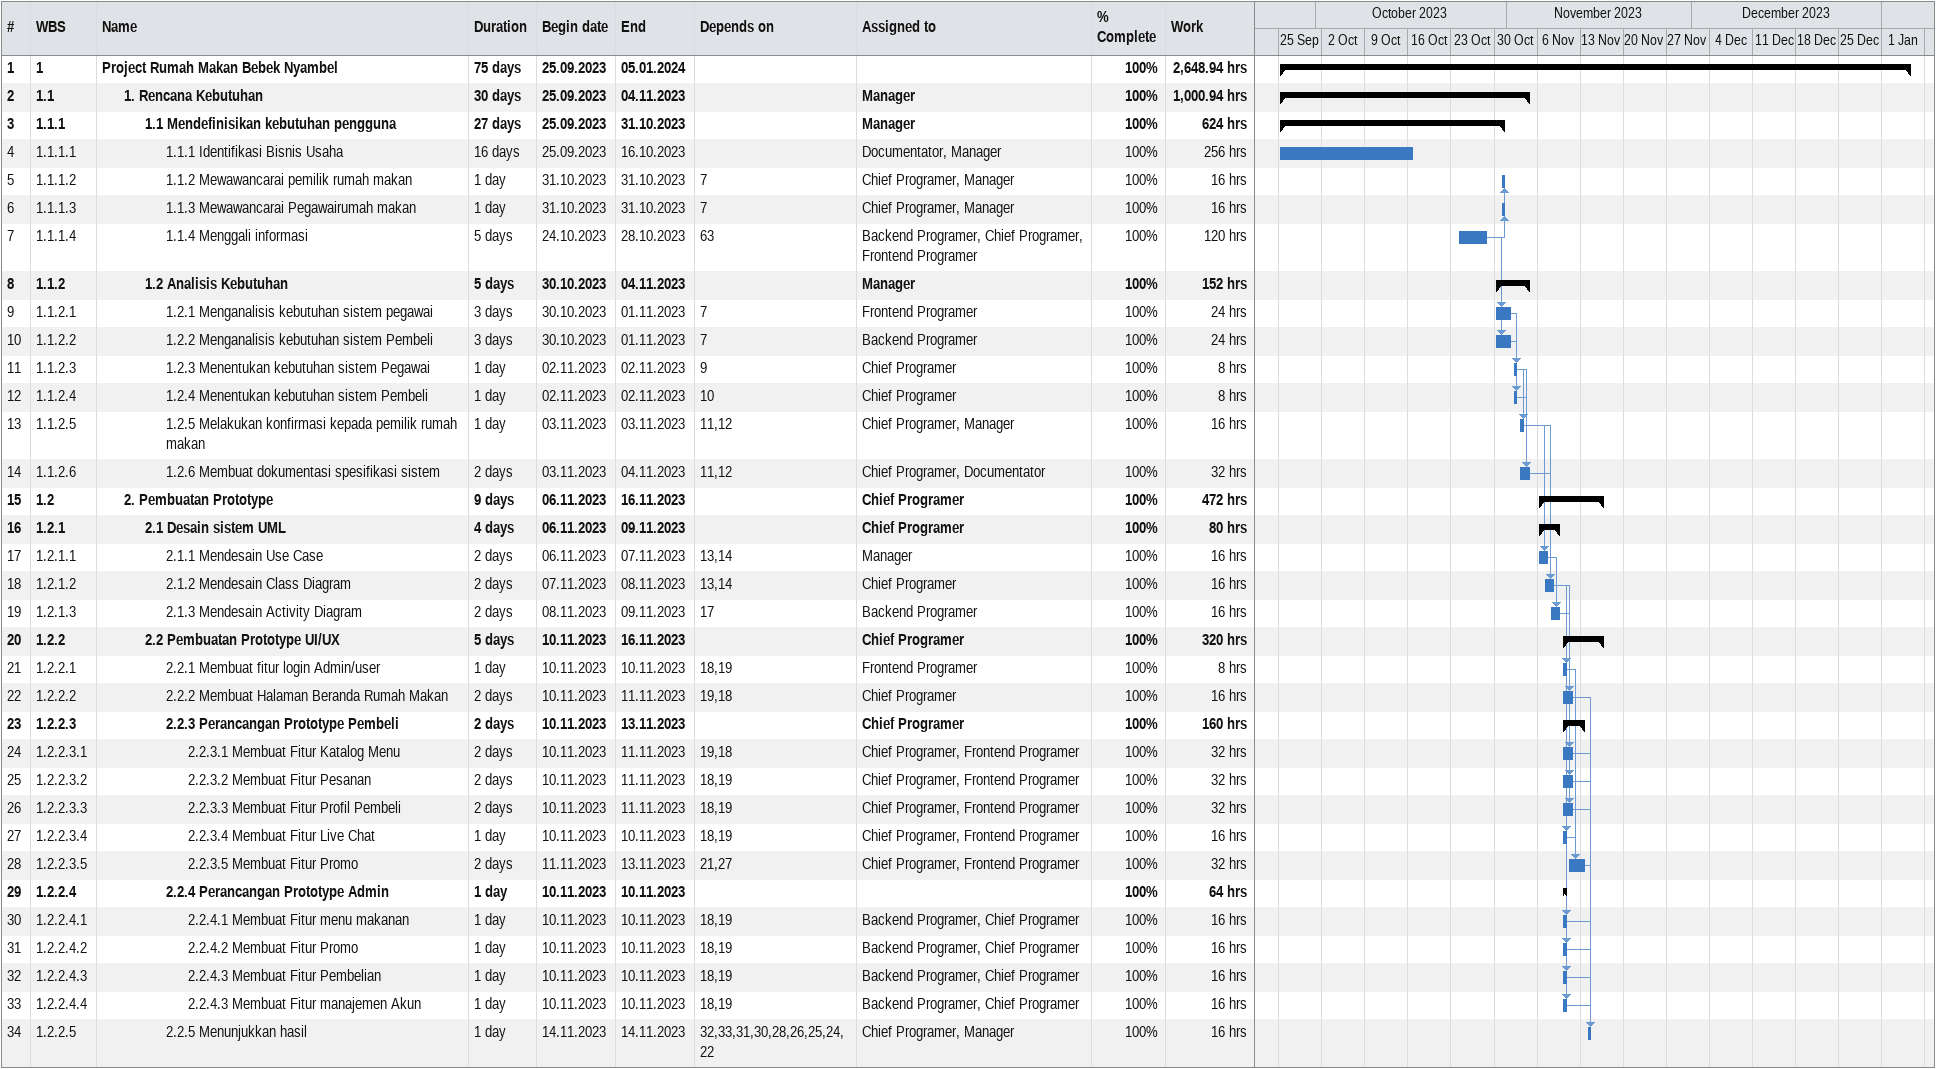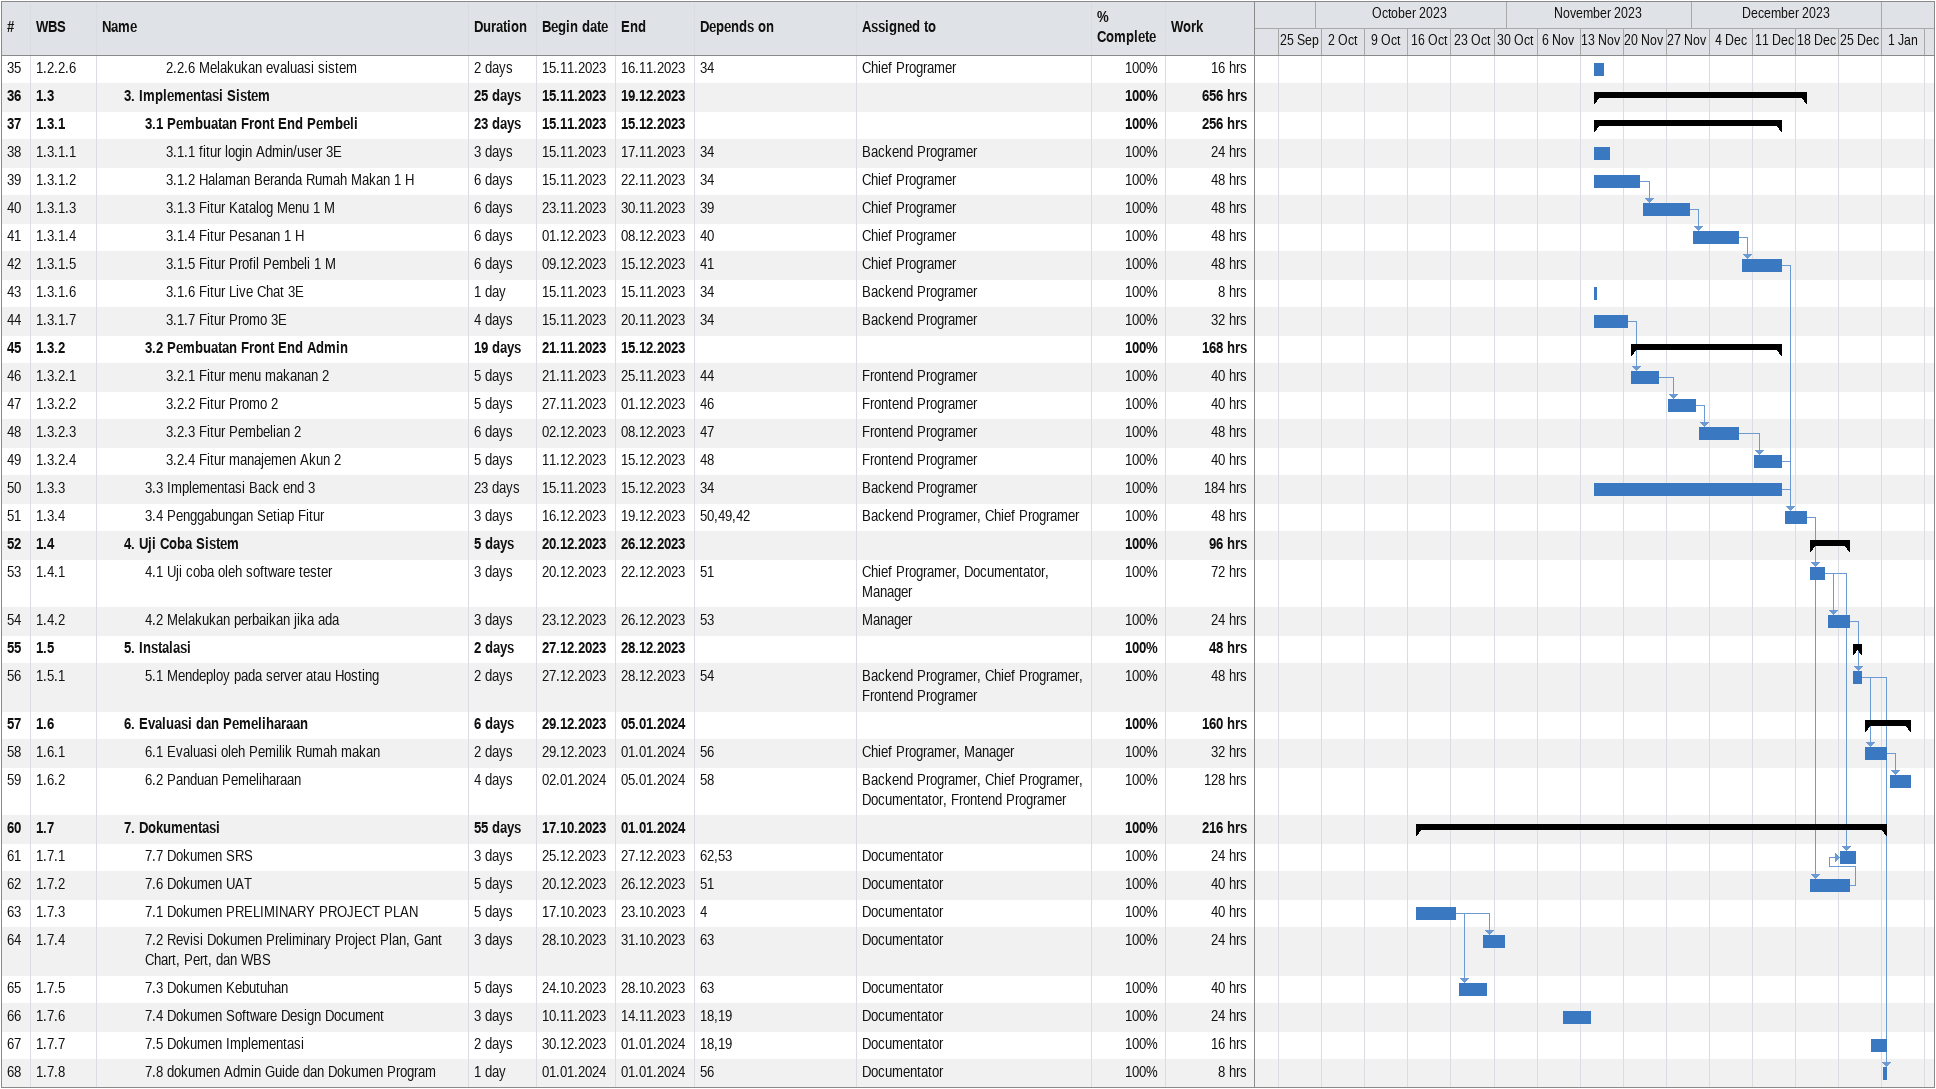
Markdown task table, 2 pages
| ID | WBS | Task | Duration | Start | Finish | Predecessors | Resources | % complete | Work (h) |
|---|---|---|---|---|---|---|---|---|---|
| 1 | 1 | **Project Rumah Makan Bebek Nyambel** | 75d | 2023-09-25 | 2024-01-05 |  |  | 100 | 2648.94 |
| 2 | 1.1 | **1. Rencana Kebutuhan** | 30d | 2023-09-25 | 2023-11-04 |  | Manager | 100 | 1000.94 |
| 3 | 1.1.1 | **1.1 Mendefinisikan kebutuhan pengguna** | 27d | 2023-09-25 | 2023-10-31 |  | Manager | 100 | 624 |
| 4 | 1.1.1.1 | 1.1.1 Identifikasi Bisnis Usaha | 16d | 2023-09-25 | 2023-10-16 |  | Documentator, Manager | 100 | 256 |
| 5 | 1.1.1.2 | 1.1.2 Mewawancarai pemilik rumah makan | 1d | 2023-10-31 | 2023-10-31 | 7 | Chief Programer, Manager | 100 | 16 |
| 6 | 1.1.1.3 | 1.1.3 Mewawancarai Pegawairumah makan | 1d | 2023-10-31 | 2023-10-31 | 7 | Chief Programer, Manager | 100 | 16 |
| 7 | 1.1.1.4 | 1.1.4 Menggali informasi | 5d | 2023-10-24 | 2023-10-28 | 63 | Backend Programer, Chief Programer, Frontend Programer | 100 | 120 |
| 8 | 1.1.2 | **1.2 Analisis Kebutuhan** | 5d | 2023-10-30 | 2023-11-04 |  | Manager | 100 | 152 |
| 9 | 1.1.2.1 | 1.2.1 Menganalisis kebutuhan sistem pegawai | 3d | 2023-10-30 | 2023-11-01 | 7 | Frontend Programer | 100 | 24 |
| 10 | 1.1.2.2 | 1.2.2 Menganalisis kebutuhan sistem Pembeli | 3d | 2023-10-30 | 2023-11-01 | 7 | Backend Programer | 100 | 24 |
| 11 | 1.1.2.3 | 1.2.3 Menentukan kebutuhan sistem Pegawai | 1d | 2023-11-02 | 2023-11-02 | 9 | Chief Programer | 100 | 8 |
| 12 | 1.1.2.4 | 1.2.4 Menentukan kebutuhan sistem Pembeli | 1d | 2023-11-02 | 2023-11-02 | 10 | Chief Programer | 100 | 8 |
| 13 | 1.1.2.5 | 1.2.5 Melakukan konfirmasi kepada pemilik rumah makan | 1d | 2023-11-03 | 2023-11-03 | 11, 12 | Chief Programer, Manager | 100 | 16 |
| 14 | 1.1.2.6 | 1.2.6 Membuat dokumentasi spesifikasi sistem | 2d | 2023-11-03 | 2023-11-04 | 11, 12 | Chief Programer, Documentator | 100 | 32 |
| 15 | 1.2 | **2. Pembuatan Prototype** | 9d | 2023-11-06 | 2023-11-16 |  | Chief Programer | 100 | 472 |
| 16 | 1.2.1 | **2.1 Desain sistem UML** | 4d | 2023-11-06 | 2023-11-09 |  | Chief Programer | 100 | 80 |
| 17 | 1.2.1.1 | 2.1.1 Mendesain Use Case | 2d | 2023-11-06 | 2023-11-07 | 13, 14 | Manager | 100 | 16 |
| 18 | 1.2.1.2 | 2.1.2 Mendesain Class Diagram | 2d | 2023-11-07 | 2023-11-08 | 13, 14 | Chief Programer | 100 | 16 |
| 19 | 1.2.1.3 | 2.1.3 Mendesain Activity Diagram | 2d | 2023-11-08 | 2023-11-09 | 17 | Backend Programer | 100 | 16 |
| 20 | 1.2.2 | **2.2 Pembuatan Prototype UI/UX** | 5d | 2023-11-10 | 2023-11-16 |  | Chief Programer | 100 | 320 |
| 21 | 1.2.2.1 | 2.2.1 Membuat fitur login Admin/user | 1d | 2023-11-10 | 2023-11-10 | 18, 19 | Frontend Programer | 100 | 8 |
| 22 | 1.2.2.2 | 2.2.2 Membuat Halaman Beranda Rumah Makan | 2d | 2023-11-10 | 2023-11-11 | 19, 18 | Chief Programer | 100 | 16 |
| 23 | 1.2.2.3 | **2.2.3 Perancangan Prototype Pembeli** | 2d | 2023-11-10 | 2023-11-13 |  | Chief Programer | 100 | 160 |
| 24 | 1.2.2.3.1 | 2.2.3.1 Membuat Fitur Katalog Menu | 2d | 2023-11-10 | 2023-11-11 | 19, 18 | Chief Programer, Frontend Programer | 100 | 32 |
| 25 | 1.2.2.3.2 | 2.2.3.2 Membuat Fitur Pesanan | 2d | 2023-11-10 | 2023-11-11 | 18, 19 | Chief Programer, Frontend Programer | 100 | 32 |
| 26 | 1.2.2.3.3 | 2.2.3.3 Membuat Fitur Profil Pembeli | 2d | 2023-11-10 | 2023-11-11 | 18, 19 | Chief Programer, Frontend Programer | 100 | 32 |
| 27 | 1.2.2.3.4 | 2.2.3.4 Membuat Fitur Live Chat | 1d | 2023-11-10 | 2023-11-10 | 18, 19 | Chief Programer, Frontend Programer | 100 | 16 |
| 28 | 1.2.2.3.5 | 2.2.3.5 Membuat Fitur Promo | 2d | 2023-11-11 | 2023-11-13 | 21, 27 | Chief Programer, Frontend Programer | 100 | 32 |
| 29 | 1.2.2.4 | **2.2.4 Perancangan Prototype Admin** | 1d | 2023-11-10 | 2023-11-10 |  |  | 100 | 64 |
| 30 | 1.2.2.4.1 | 2.2.4.1 Membuat Fitur menu makanan | 1d | 2023-11-10 | 2023-11-10 | 18, 19 | Backend Programer, Chief Programer | 100 | 16 |
| 31 | 1.2.2.4.2 | 2.2.4.2 Membuat Fitur Promo | 1d | 2023-11-10 | 2023-11-10 | 18, 19 | Backend Programer, Chief Programer | 100 | 16 |
| 32 | 1.2.2.4.3 | 2.2.4.3 Membuat Fitur Pembelian | 1d | 2023-11-10 | 2023-11-10 | 18, 19 | Backend Programer, Chief Programer | 100 | 16 |
| 33 | 1.2.2.4.4 | 2.2.4.3 Membuat Fitur manajemen Akun | 1d | 2023-11-10 | 2023-11-10 | 18, 19 | Backend Programer, Chief Programer | 100 | 16 |
| 34 | 1.2.2.5 | 2.2.5 Menunjukkan hasil | 1d | 2023-11-14 | 2023-11-14 | 32, 33, 31, 30, 28, 26, 25, 24, 22 | Chief Programer, Manager | 100 | 16 |
| 35 | 1.2.2.6 | 2.2.6 Melakukan evaluasi sistem | 2d | 2023-11-15 | 2023-11-16 | 34 | Chief Programer | 100 | 16 |
| 36 | 1.3 | **3. Implementasi Sistem** | 25d | 2023-11-15 | 2023-12-19 |  |  | 100 | 656 |
| 37 | 1.3.1 | **3.1 Pembuatan Front End Pembeli** | 23d | 2023-11-15 | 2023-12-15 |  |  | 100 | 256 |
| 38 | 1.3.1.1 | 3.1.1 fitur login Admin/user 3E | 3d | 2023-11-15 | 2023-11-17 | 34 | Backend Programer | 100 | 24 |
| 39 | 1.3.1.2 | 3.1.2 Halaman Beranda Rumah Makan 1 H | 6d | 2023-11-15 | 2023-11-22 | 34 | Chief Programer | 100 | 48 |
| 40 | 1.3.1.3 | 3.1.3 Fitur Katalog Menu 1 M | 6d | 2023-11-23 | 2023-11-30 | 39 | Chief Programer | 100 | 48 |
| 41 | 1.3.1.4 | 3.1.4 Fitur Pesanan 1 H | 6d | 2023-12-01 | 2023-12-08 | 40 | Chief Programer | 100 | 48 |
| 42 | 1.3.1.5 | 3.1.5 Fitur Profil Pembeli 1 M | 6d | 2023-12-09 | 2023-12-15 | 41 | Chief Programer | 100 | 48 |
| 43 | 1.3.1.6 | 3.1.6 Fitur Live Chat 3E | 1d | 2023-11-15 | 2023-11-15 | 34 | Backend Programer | 100 | 8 |
| 44 | 1.3.1.7 | 3.1.7 Fitur Promo 3E | 4d | 2023-11-15 | 2023-11-20 | 34 | Backend Programer | 100 | 32 |
| 45 | 1.3.2 | **3.2 Pembuatan Front End Admin** | 19d | 2023-11-21 | 2023-12-15 |  |  | 100 | 168 |
| 46 | 1.3.2.1 | 3.2.1 Fitur menu makanan 2 | 5d | 2023-11-21 | 2023-11-25 | 44 | Frontend Programer | 100 | 40 |
| 47 | 1.3.2.2 | 3.2.2 Fitur Promo 2 | 5d | 2023-11-27 | 2023-12-01 | 46 | Frontend Programer | 100 | 40 |
| 48 | 1.3.2.3 | 3.2.3 Fitur Pembelian 2 | 6d | 2023-12-02 | 2023-12-08 | 47 | Frontend Programer | 100 | 48 |
| 49 | 1.3.2.4 | 3.2.4 Fitur manajemen Akun 2 | 5d | 2023-12-11 | 2023-12-15 | 48 | Frontend Programer | 100 | 40 |
| 50 | 1.3.3 | 3.3 Implementasi Back end 3 | 23d | 2023-11-15 | 2023-12-15 | 34 | Backend Programer | 100 | 184 |
| 51 | 1.3.4 | 3.4 Penggabungan Setiap Fitur | 3d | 2023-12-16 | 2023-12-19 | 50, 49, 42 | Backend Programer, Chief Programer | 100 | 48 |
| 52 | 1.4 | **4. Uji Coba Sistem** | 5d | 2023-12-20 | 2023-12-26 |  |  | 100 | 96 |
| 53 | 1.4.1 | 4.1 Uji coba oleh software tester | 3d | 2023-12-20 | 2023-12-22 | 51 | Chief Programer, Documentator, Manager | 100 | 72 |
| 54 | 1.4.2 | 4.2 Melakukan perbaikan jika ada | 3d | 2023-12-23 | 2023-12-26 | 53 | Manager | 100 | 24 |
| 55 | 1.5 | **5. Instalasi** | 2d | 2023-12-27 | 2023-12-28 |  |  | 100 | 48 |
| 56 | 1.5.1 | 5.1 Mendeploy pada server atau Hosting | 2d | 2023-12-27 | 2023-12-28 | 54 | Backend Programer, Chief Programer, Frontend Programer | 100 | 48 |
| 57 | 1.6 | **6. Evaluasi dan Pemeliharaan** | 6d | 2023-12-29 | 2024-01-05 |  |  | 100 | 160 |
| 58 | 1.6.1 | 6.1 Evaluasi oleh Pemilik Rumah makan | 2d | 2023-12-29 | 2024-01-01 | 56 | Chief Programer, Manager | 100 | 32 |
| 59 | 1.6.2 | 6.2 Panduan Pemeliharaan | 4d | 2024-01-02 | 2024-01-05 | 58 | Backend Programer, Chief Programer, Documentator, Frontend Programer | 100 | 128 |
| 60 | 1.7 | **7. Dokumentasi** | 55d | 2023-10-17 | 2024-01-01 |  |  | 100 | 216 |
| 61 | 1.7.1 | 7.7 Dokumen SRS | 3d | 2023-12-25 | 2023-12-27 | 62, 53 | Documentator | 100 | 24 |
| 62 | 1.7.2 | 7.6 Dokumen UAT | 5d | 2023-12-20 | 2023-12-26 | 51 | Documentator | 100 | 40 |
| 63 | 1.7.3 | 7.1 Dokumen PRELIMINARY PROJECT PLAN | 5d | 2023-10-17 | 2023-10-23 | 4 | Documentator | 100 | 40 |
| 64 | 1.7.4 | 7.2 Revisi Dokumen Preliminary Project Plan, Gant Chart, Pert, dan WBS | 3d | 2023-10-28 | 2023-10-31 | 63 | Documentator | 100 | 24 |
| 65 | 1.7.5 | 7.3 Dokumen Kebutuhan | 5d | 2023-10-24 | 2023-10-28 | 63 | Documentator | 100 | 40 |
| 66 | 1.7.6 | 7.4 Dokumen Software Design Document | 3d | 2023-11-10 | 2023-11-14 | 18, 19 | Documentator | 100 | 24 |
| 67 | 1.7.7 | 7.5 Dokumen Implementasi | 2d | 2023-12-30 | 2024-01-01 | 18, 19 | Documentator | 100 | 16 |
| 68 | 1.7.8 | 7.8 dokumen Admin Guide dan Dokumen Program | 1d | 2024-01-01 | 2024-01-01 | 56 | Documentator | 100 | 8 |
